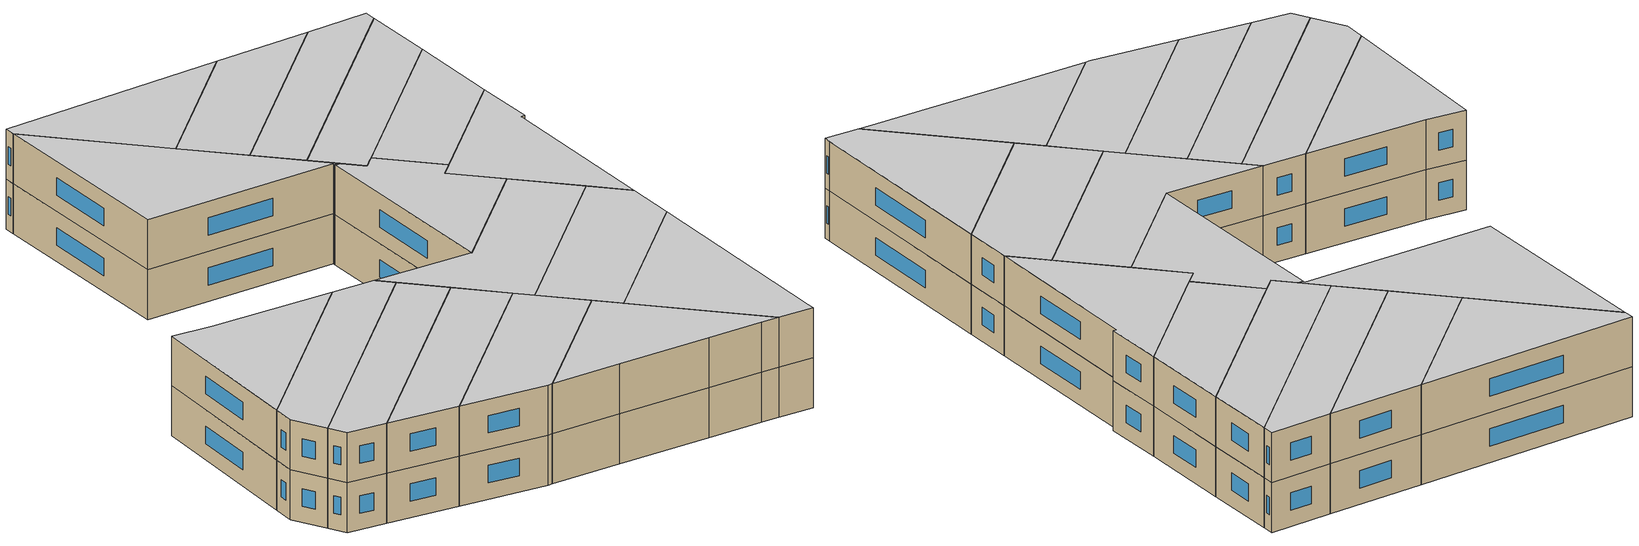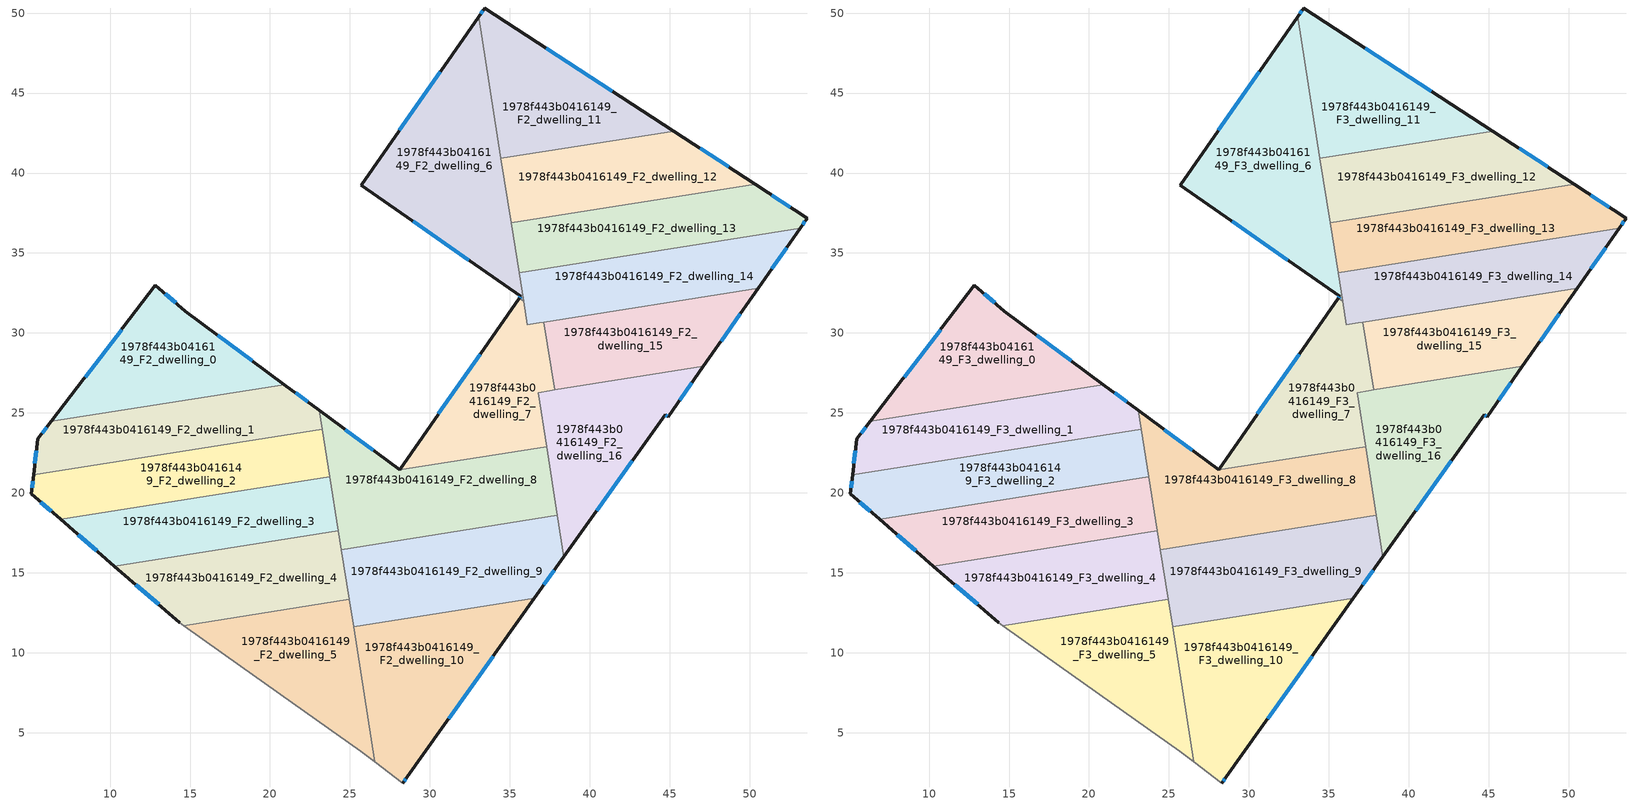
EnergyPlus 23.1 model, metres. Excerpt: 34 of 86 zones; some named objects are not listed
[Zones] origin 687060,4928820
1978f443b0416149_F2_dwelling_0
 floor to 1978f443b0416149_F1_dwelling_0 (EU_floor_Construction): 20.9,26.77 6.32,24.47 12.84,32.97 14.71,31.35 z6
 wall outside (EU_wall_Construction): 20.9,26.77 14.71,31.35 12.84,32.97 6.32,24.47 z6:9
 wall to 1978f443b0416149_F2_dwelling_1 (EU_wall_Construction): 6.32,24.47 20.9,26.77 z6:9
 window (EU_Window_Construction): 10.72,30.21 8.44,27.23 / 14.1,31.88 13.45,32.44 / 18.88,28.26 16.72,29.86 z6.98:8.02
1978f443b0416149_F2_dwelling_1
 floor to 1978f443b0416149_F1_dwelling_1 (EU_floor_Construction): 23.08,25.16 23.27,23.97 5.21,21.12 5.48,23.37 6.32,24.47 20.9,26.77 z6
 wall outside (EU_wall_Construction): 23.08,25.16 20.9,26.77 / 6.32,24.47 5.48,23.37 5.21,21.12 z6:9
 wall to 1978f443b0416149_F2_dwelling_2 (EU_wall_Construction): 5.21,21.12 23.27,23.97 z6:9
 wall to 1978f443b0416149_F2_dwelling_8 (EU_wall_Construction): 23.27,23.97 23.08,25.16 z6:9
 window (EU_Window_Construction): 22.37,25.68 21.61,26.25 / 5.39,22.64 5.3,21.85 / 6.04,24.11 5.75,23.73 z6.98:8.02
1978f443b0416149_F2_dwelling_10
 floor to 1978f443b0416149_F1_dwelling_10 (EU_floor_Construction): 36.54,13.4 28.59,2.23 28.31,1.85 26.56,3.17 25.23,11.61 z6
 wall outside (EU_wall_Construction): 28.31,1.85 28.59,2.23 36.54,13.4 z6:9
 wall to 1978f443b0416149_F2_dwelling_9 (EU_wall_Construction): 36.54,13.4 25.23,11.61 z6:9
 wall adiabatic (EU_wall_Construction): 26.56,3.17 28.31,1.85 z6:9
 wall to 1978f443b0416149_F2_dwelling_5 (EU_wall_Construction): 25.23,11.61 26.56,3.17 z6:9
 window (EU_Window_Construction): 31.17,5.86 33.95,9.77 / 28.4,1.98 28.49,2.11 z6.98:8.02
1978f443b0416149_F2_dwelling_11
 floor to 1978f443b0416149_F1_dwelling_11 (EU_floor_Construction): 45.24,42.62 34.45,40.91 33.05,49.77 33.44,50.32 z6
 wall outside (EU_wall_Construction): 45.24,42.62 33.44,50.32 33.05,49.77 z6:9
 wall to 1978f443b0416149_F2_dwelling_12 (EU_wall_Construction): 34.45,40.91 45.24,42.62 z6:9
 wall to 1978f443b0416149_F2_dwelling_6 (EU_wall_Construction): 33.05,49.77 34.45,40.91 z6:9
 window (EU_Window_Construction): 33.31,50.14 33.17,49.95 / 41.4,45.12 37.28,47.82 z6.98:8.02
1978f443b0416149_F2_dwelling_12
 floor to 1978f443b0416149_F1_dwelling_12 (EU_floor_Construction): 50.34,39.3 35.09,36.89 34.45,40.91 45.24,42.62 z6
 wall outside (EU_wall_Construction): 50.34,39.3 45.24,42.62 z6:9
 wall to 1978f443b0416149_F2_dwelling_13 (EU_wall_Construction): 35.09,36.89 50.34,39.3 z6:9
 wall to 1978f443b0416149_F2_dwelling_6 (EU_wall_Construction): 34.45,40.91 35.09,36.89 z6:9
 window (EU_Window_Construction): 48.68,40.38 46.9,41.54 z6.98:8.02
1978f443b0416149_F2_dwelling_13
 floor to 1978f443b0416149_F1_dwelling_13 (EU_floor_Construction): 53.6,37.17 53.17,36.56 35.58,33.78 35.09,36.89 50.34,39.3 z6
 wall outside (EU_wall_Construction): 53.17,36.56 53.6,37.17 50.34,39.3 z6:9
 wall to 1978f443b0416149_F2_dwelling_14 (EU_wall_Construction): 35.58,33.78 53.17,36.56 z6:9
 wall to 1978f443b0416149_F2_dwelling_6 (EU_wall_Construction): 35.09,36.89 35.58,33.78 z6:9
 window (EU_Window_Construction): 52.54,37.86 51.4,38.61 / 53.31,36.76 53.46,36.97 z6.98:8.02
1978f443b0416149_F2_dwelling_14
 floor to 1978f443b0416149_F1_dwelling_14 (EU_floor_Construction): 53.17,36.56 50.52,32.78 36.09,30.5 35.58,33.78 z6
 wall outside (EU_wall_Construction): 50.52,32.78 53.17,36.56 z6:9
 wall to 1978f443b0416149_F2_dwelling_15 (EU_wall_Construction): 37.13,30.67 50.52,32.78 z6:9
 wall to 1978f443b0416149_F2_dwelling_7 (EU_wall_Construction): 35.86,31.98 36.09,30.5 36.83,30.62 / 36.84,30.62 37.13,30.67 z6:9
 wall to 1978f443b0416149_F2_dwelling_6 (EU_wall_Construction): 35.58,33.78 35.86,31.98 z6:9
 window (EU_Window_Construction): 51.38,34.01 52.31,35.33 z6.98:8.02
1978f443b0416149_F2_dwelling_15
 floor to 1978f443b0416149_F1_dwelling_15 (EU_floor_Construction): 50.52,32.78 47.1,27.9 37.8,26.43 37.13,30.67 z6
 wall outside (EU_wall_Construction): 47.1,27.9 50.52,32.78 z6:9
 wall to 1978f443b0416149_F2_dwelling_7 (EU_wall_Construction): 37.13,30.67 37.8,26.43 z6:9
 wall to 1978f443b0416149_F2_dwelling_16 (EU_wall_Construction): 37.8,26.43 47.1,27.9 z6:9
 window (EU_Window_Construction): 48.22,29.49 49.41,31.2 z6.98:8.02
1978f443b0416149_F2_dwelling_16
 floor to 1978f443b0416149_F1_dwelling_16 (EU_floor_Construction): 47.1,27.9 44.9,24.75 44.71,24.88 38.39,16 36.77,26.27 z6
 wall outside (EU_wall_Construction): 38.39,16 44.71,24.88 44.9,24.75 47.1,27.9 z6:9
 wall to 1978f443b0416149_F2_dwelling_8 (EU_wall_Construction): 37.3,22.89 37.98,18.59 z6:9
 wall to 1978f443b0416149_F2_dwelling_7 (EU_wall_Construction): 37.8,26.43 37.51,26.39 / 37.5,26.39 36.77,26.27 37.3,22.89 z6:9
 wall to 1978f443b0416149_F2_dwelling_9 (EU_wall_Construction): 37.98,18.59 38.39,16 z6:9
 window (EU_Window_Construction): 45.61,25.78 46.39,26.88 / 44.77,24.84 44.83,24.79 / 40.44,18.89 42.65,21.99 z6.98:8.02
1978f443b0416149_F2_dwelling_2
 floor to 1978f443b0416149_F1_dwelling_2 (EU_floor_Construction): 23.27,23.97 23.74,21 6.92,18.34 5.08,19.94 5.21,21.12 z6
 wall outside (EU_wall_Construction): 5.21,21.12 5.08,19.94 6.92,18.34 z6:9
 wall to 1978f443b0416149_F2_dwelling_3 (EU_wall_Construction): 6.92,18.34 23.74,21 z6:9
 wall to 1978f443b0416149_F2_dwelling_8 (EU_wall_Construction): 23.74,21 23.27,23.97 z6:9
 window (EU_Window_Construction): 5.17,20.74 5.12,20.32 / 5.67,19.42 6.32,18.86 z6.98:8.02
1978f443b0416149_F2_dwelling_3
 floor to 1978f443b0416149_F1_dwelling_3 (EU_floor_Construction): 23.74,21 24.27,17.64 10.27,15.42 6.92,18.34 z6
 wall outside (EU_wall_Construction): 6.92,18.34 10.27,15.42 z6:9
 wall to 1978f443b0416149_F2_dwelling_4 (EU_wall_Construction): 10.27,15.42 24.27,17.64 z6:9
 wall to 1978f443b0416149_F2_dwelling_8 (EU_wall_Construction): 24.27,17.64 23.74,21 z6:9
 window (EU_Window_Construction): 8.01,17.39 9.18,16.37 z6.98:8.02
1978f443b0416149_F2_dwelling_4
 floor to 1978f443b0416149_F1_dwelling_4 (EU_floor_Construction): 24.27,17.64 24.95,13.34 14.6,11.7 14.37,11.86 10.27,15.42 z6
 wall outside (EU_wall_Construction): 10.27,15.42 14.37,11.86 z6:9
 wall to 1978f443b0416149_F2_dwelling_5 (EU_wall_Construction): 14.6,11.7 24.95,13.34 z6:9
 wall adiabatic (EU_wall_Construction): 14.37,11.86 14.6,11.7 z6:9
 wall to 1978f443b0416149_F2_dwelling_9 (EU_wall_Construction): 24.95,13.34 24.46,16.45 z6:9
 wall to 1978f443b0416149_F2_dwelling_8 (EU_wall_Construction): 24.46,16.45 24.27,17.64 z6:9
 window (EU_Window_Construction): 11.6,14.26 13.03,13.02 z6.98:8.02
1978f443b0416149_F2_dwelling_5
 floor to 1978f443b0416149_F1_dwelling_5 (EU_floor_Construction): 24.95,13.34 26.56,3.17 25.67,3.84 22.89,5.82 18.17,9.16 14.6,11.7 z6
 wall adiabatic (EU_wall_Construction): 14.6,11.7 18.17,9.16 22.89,5.82 25.67,3.84 26.56,3.17 z6:9
 wall to 1978f443b0416149_F2_dwelling_9 (EU_wall_Construction): 25.23,11.61 24.95,13.34 z6:9
1978f443b0416149_F2_dwelling_6
 floor to 1978f443b0416149_F1_dwelling_6 (EU_floor_Construction): 33.05,49.77 35.86,31.98 35.59,32.17 35.68,32.29 25.72,39.24 z6
 wall outside (EU_wall_Construction): 33.05,49.77 25.72,39.24 35.68,32.29 35.59,32.17 z6:9
 wall to 1978f443b0416149_F2_dwelling_7 (EU_wall_Construction): 35.59,32.17 35.86,31.98 z6:9
 window (EU_Window_Construction): 35.65,32.25 35.62,32.21 / 28.95,36.98 32.44,34.55 / 30.66,46.34 28.1,42.66 z6.98:8.02
1978f443b0416149_F2_dwelling_7
 floor to 1978f443b0416149_F1_dwelling_7 (EU_floor_Construction): 37.13,30.67 37.8,26.43 37.51,26.39 36.77,26.27 37.3,22.89 28.11,21.44 35.59,32.17 35.86,31.98 36.09,30.5 36.83,30.62 z6
 wall outside (EU_wall_Construction): 35.59,32.17 28.11,21.44 z6:9
 wall to 1978f443b0416149_F2_dwelling_8 (EU_wall_Construction): 28.11,21.44 37.3,22.89 z6:9
 window (EU_Window_Construction): 33.16,28.68 30.54,24.93 z6.98:8.02
1978f443b0416149_F2_dwelling_8
 floor to 1978f443b0416149_F1_dwelling_8 (EU_floor_Construction): 37.3,22.89 37.98,18.59 24.46,16.45 23.08,25.16 28.11,21.44 z6
 wall outside (EU_wall_Construction): 28.11,21.44 23.08,25.16 z6:9
 wall to 1978f443b0416149_F2_dwelling_9 (EU_wall_Construction): 24.46,16.45 37.98,18.59 z6:9
 window (EU_Window_Construction): 26.47,22.65 24.72,23.95 z6.98:8.02
1978f443b0416149_F2_dwelling_9
 floor to 1978f443b0416149_F1_dwelling_9 (EU_floor_Construction): 37.98,18.59 38.39,16 36.54,13.4 25.23,11.61 24.46,16.45 z6
 wall outside (EU_wall_Construction): 36.54,13.4 38.39,16 z6:9
 window (EU_Window_Construction): 37.14,14.25 37.79,15.16 z6.98:8.02
1978f443b0416149_F3_dwelling_0
 floor to 1978f443b0416149_F2_dwelling_0 (EU_floor_Construction): 20.9,26.77 6.32,24.47 12.84,32.97 14.71,31.35 z9
 wall outside (EU_wall_Construction): 20.9,26.77 14.71,31.35 12.84,32.97 6.32,24.47 z9:12
 wall to 1978f443b0416149_F3_dwelling_1 (EU_wall_Construction): 6.32,24.47 20.9,26.77 z9:12
 window (EU_Window_Construction): 10.72,30.21 8.44,27.23 / 14.1,31.88 13.45,32.44 / 18.88,28.26 16.72,29.86 z9.98:11.02
 ceiling to 1978f443b0416149_F4_dwelling_0 (EU_floor_Construction): 20.9,26.77 14.71,31.35 12.84,32.97 6.32,24.47 z12
1978f443b0416149_F3_dwelling_1
 floor to 1978f443b0416149_F2_dwelling_1 (EU_floor_Construction): 23.08,25.16 23.27,23.97 5.21,21.12 5.48,23.37 6.32,24.47 20.9,26.77 z9
 wall outside (EU_wall_Construction): 23.08,25.16 20.9,26.77 / 6.32,24.47 5.48,23.37 5.21,21.12 z9:12
 wall to 1978f443b0416149_F3_dwelling_2 (EU_wall_Construction): 5.21,21.12 23.27,23.97 z9:12
 wall to 1978f443b0416149_F3_dwelling_8 (EU_wall_Construction): 23.27,23.97 23.08,25.16 z9:12
 window (EU_Window_Construction): 22.37,25.68 21.61,26.25 / 5.39,22.64 5.3,21.85 / 6.04,24.11 5.75,23.73 z9.98:11.02
 ceiling to 1978f443b0416149_F4_dwelling_1 (EU_floor_Construction): 23.27,23.97 23.08,25.16 20.9,26.77 6.32,24.47 5.48,23.37 5.21,21.12 z12
1978f443b0416149_F3_dwelling_10
 floor to 1978f443b0416149_F2_dwelling_10 (EU_floor_Construction): 36.54,13.4 28.59,2.23 28.31,1.85 26.56,3.17 25.23,11.61 z9
 wall outside (EU_wall_Construction): 28.31,1.85 28.59,2.23 36.54,13.4 z9:12
 wall to 1978f443b0416149_F3_dwelling_9 (EU_wall_Construction): 36.54,13.4 25.23,11.61 z9:12
 wall adiabatic (EU_wall_Construction): 26.56,3.17 28.31,1.85 z9:12
 wall to 1978f443b0416149_F3_dwelling_5 (EU_wall_Construction): 25.23,11.61 26.56,3.17 z9:12
 window (EU_Window_Construction): 31.17,5.86 33.95,9.77 / 28.4,1.98 28.49,2.11 z9.98:11.02
 ceiling to 1978f443b0416149_F4_dwelling_10 (EU_floor_Construction): 28.59,2.23 36.54,13.4 25.23,11.61 26.56,3.17 28.31,1.85 z12
1978f443b0416149_F3_dwelling_11
 floor to 1978f443b0416149_F2_dwelling_11 (EU_floor_Construction): 45.24,42.62 34.45,40.91 33.05,49.77 33.44,50.32 z9
 wall outside (EU_wall_Construction): 45.24,42.62 33.44,50.32 33.05,49.77 z9:12
 wall to 1978f443b0416149_F3_dwelling_12 (EU_wall_Construction): 34.45,40.91 45.24,42.62 z9:12
 wall to 1978f443b0416149_F3_dwelling_6 (EU_wall_Construction): 33.05,49.77 34.45,40.91 z9:12
 window (EU_Window_Construction): 33.31,50.14 33.17,49.95 / 41.4,45.12 37.28,47.82 z9.98:11.02
 ceiling to 1978f443b0416149_F4_dwelling_11 (EU_floor_Construction): 45.24,42.62 33.44,50.32 33.05,49.77 34.45,40.91 z12
1978f443b0416149_F3_dwelling_12
 floor to 1978f443b0416149_F2_dwelling_12 (EU_floor_Construction): 50.34,39.3 35.09,36.89 34.45,40.91 45.24,42.62 z9
 wall outside (EU_wall_Construction): 50.34,39.3 45.24,42.62 z9:12
 wall to 1978f443b0416149_F3_dwelling_13 (EU_wall_Construction): 35.09,36.89 50.34,39.3 z9:12
 wall to 1978f443b0416149_F3_dwelling_6 (EU_wall_Construction): 34.45,40.91 35.09,36.89 z9:12
 window (EU_Window_Construction): 48.68,40.38 46.9,41.54 z9.98:11.02
 ceiling to 1978f443b0416149_F4_dwelling_12 (EU_floor_Construction): 50.34,39.3 45.24,42.62 34.45,40.91 35.09,36.89 z12
1978f443b0416149_F3_dwelling_13
 floor to 1978f443b0416149_F2_dwelling_13 (EU_floor_Construction): 53.6,37.17 53.17,36.56 35.58,33.78 35.09,36.89 50.34,39.3 z9
 wall outside (EU_wall_Construction): 53.17,36.56 53.6,37.17 50.34,39.3 z9:12
 wall to 1978f443b0416149_F3_dwelling_14 (EU_wall_Construction): 35.58,33.78 53.17,36.56 z9:12
 wall to 1978f443b0416149_F3_dwelling_6 (EU_wall_Construction): 35.09,36.89 35.58,33.78 z9:12
 window (EU_Window_Construction): 52.54,37.86 51.4,38.61 / 53.31,36.76 53.46,36.97 z9.98:11.02
 ceiling to 1978f443b0416149_F4_dwelling_13 (EU_floor_Construction): 53.17,36.56 53.6,37.17 50.34,39.3 35.09,36.89 35.58,33.78 z12
1978f443b0416149_F3_dwelling_14
 floor to 1978f443b0416149_F2_dwelling_14 (EU_floor_Construction): 53.17,36.56 50.52,32.78 36.09,30.5 35.58,33.78 z9
 wall outside (EU_wall_Construction): 50.52,32.78 53.17,36.56 z9:12
 wall to 1978f443b0416149_F3_dwelling_15 (EU_wall_Construction): 37.13,30.67 50.52,32.78 z9:12
 wall to 1978f443b0416149_F3_dwelling_7 (EU_wall_Construction): 35.86,31.98 36.09,30.5 36.83,30.62 / 36.84,30.62 37.13,30.67 z9:12
 wall to 1978f443b0416149_F3_dwelling_6 (EU_wall_Construction): 35.58,33.78 35.86,31.98 z9:12
 window (EU_Window_Construction): 51.38,34.01 52.31,35.33 z9.98:11.02
 ceiling to 1978f443b0416149_F4_dwelling_14 (EU_floor_Construction): 50.52,32.78 53.17,36.56 35.58,33.78 36.09,30.5 z12
1978f443b0416149_F3_dwelling_15
 floor to 1978f443b0416149_F2_dwelling_15 (EU_floor_Construction): 50.52,32.78 47.1,27.9 37.8,26.43 37.13,30.67 z9
 wall outside (EU_wall_Construction): 47.1,27.9 50.52,32.78 z9:12
 wall to 1978f443b0416149_F3_dwelling_7 (EU_wall_Construction): 37.13,30.67 37.8,26.43 z9:12
 wall to 1978f443b0416149_F3_dwelling_16 (EU_wall_Construction): 37.8,26.43 47.1,27.9 z9:12
 window (EU_Window_Construction): 48.22,29.49 49.41,31.2 z9.98:11.02
 ceiling to 1978f443b0416149_F4_dwelling_15 (EU_floor_Construction): 47.1,27.9 50.52,32.78 37.13,30.67 37.8,26.43 z12
1978f443b0416149_F3_dwelling_16
 floor to 1978f443b0416149_F2_dwelling_16 (EU_floor_Construction): 47.1,27.9 44.9,24.75 44.71,24.88 38.39,16 36.77,26.27 z9
 wall outside (EU_wall_Construction): 38.39,16 44.71,24.88 44.9,24.75 47.1,27.9 z9:12
 wall to 1978f443b0416149_F3_dwelling_8 (EU_wall_Construction): 37.3,22.89 37.98,18.59 z9:12
 wall to 1978f443b0416149_F3_dwelling_7 (EU_wall_Construction): 37.8,26.43 37.51,26.39 / 37.5,26.39 36.77,26.27 37.3,22.89 z9:12
 wall to 1978f443b0416149_F3_dwelling_9 (EU_wall_Construction): 37.98,18.59 38.39,16 z9:12
 window (EU_Window_Construction): 45.61,25.78 46.39,26.88 / 44.77,24.84 44.83,24.79 / 40.44,18.89 42.65,21.99 z9.98:11.02
 ceiling to 1978f443b0416149_F4_dwelling_16 (EU_floor_Construction): 38.39,16 44.71,24.88 44.9,24.75 47.1,27.9 36.77,26.27 z12
1978f443b0416149_F3_dwelling_2
 floor to 1978f443b0416149_F2_dwelling_2 (EU_floor_Construction): 23.27,23.97 23.74,21 6.92,18.34 5.08,19.94 5.21,21.12 z9
 wall outside (EU_wall_Construction): 5.21,21.12 5.08,19.94 6.92,18.34 z9:12
 wall to 1978f443b0416149_F3_dwelling_3 (EU_wall_Construction): 6.92,18.34 23.74,21 z9:12
 wall to 1978f443b0416149_F3_dwelling_8 (EU_wall_Construction): 23.74,21 23.27,23.97 z9:12
 window (EU_Window_Construction): 5.17,20.74 5.12,20.32 / 5.67,19.42 6.32,18.86 z9.98:11.02
 ceiling to 1978f443b0416149_F4_dwelling_2 (EU_floor_Construction): 23.74,21 23.27,23.97 5.21,21.12 5.08,19.94 6.92,18.34 z12
1978f443b0416149_F3_dwelling_3
 floor to 1978f443b0416149_F2_dwelling_3 (EU_floor_Construction): 23.74,21 24.27,17.64 10.27,15.42 6.92,18.34 z9
 wall outside (EU_wall_Construction): 6.92,18.34 10.27,15.42 z9:12
 wall to 1978f443b0416149_F3_dwelling_4 (EU_wall_Construction): 10.27,15.42 24.27,17.64 z9:12
 wall to 1978f443b0416149_F3_dwelling_8 (EU_wall_Construction): 24.27,17.64 23.74,21 z9:12
 window (EU_Window_Construction): 8.01,17.39 9.18,16.37 z9.98:11.02
 ceiling to 1978f443b0416149_F4_dwelling_3 (EU_floor_Construction): 24.27,17.64 23.74,21 6.92,18.34 10.27,15.42 z12
1978f443b0416149_F3_dwelling_4
 floor to 1978f443b0416149_F2_dwelling_4 (EU_floor_Construction): 24.27,17.64 24.95,13.34 14.6,11.7 14.37,11.86 10.27,15.42 z9
 wall outside (EU_wall_Construction): 10.27,15.42 14.37,11.86 z9:12
 wall to 1978f443b0416149_F3_dwelling_5 (EU_wall_Construction): 14.6,11.7 24.95,13.34 z9:12
 wall adiabatic (EU_wall_Construction): 14.37,11.86 14.6,11.7 z9:12
 wall to 1978f443b0416149_F3_dwelling_9 (EU_wall_Construction): 24.95,13.34 24.46,16.45 z9:12
 wall to 1978f443b0416149_F3_dwelling_8 (EU_wall_Construction): 24.46,16.45 24.27,17.64 z9:12
 window (EU_Window_Construction): 11.6,14.26 13.03,13.02 z9.98:11.02
 ceiling to 1978f443b0416149_F4_dwelling_4 (EU_floor_Construction): 24.95,13.34 24.27,17.64 10.27,15.42 14.37,11.86 14.6,11.7 z12
1978f443b0416149_F3_dwelling_5
 floor to 1978f443b0416149_F2_dwelling_5 (EU_floor_Construction): 24.95,13.34 26.56,3.17 25.67,3.84 22.89,5.82 18.17,9.16 14.6,11.7 z9
 wall adiabatic (EU_wall_Construction): 14.6,11.7 18.17,9.16 22.89,5.82 25.67,3.84 26.56,3.17 z9:12
 wall to 1978f443b0416149_F3_dwelling_9 (EU_wall_Construction): 25.23,11.61 24.95,13.34 z9:12
 ceiling to 1978f443b0416149_F4_dwelling_5 (EU_floor_Construction): 26.56,3.17 24.95,13.34 14.6,11.7 18.17,9.16 22.89,5.82 25.67,3.84 z12
1978f443b0416149_F3_dwelling_6
 floor to 1978f443b0416149_F2_dwelling_6 (EU_floor_Construction): 33.05,49.77 35.86,31.98 35.59,32.17 35.68,32.29 25.72,39.24 z9
 wall outside (EU_wall_Construction): 33.05,49.77 25.72,39.24 35.68,32.29 35.59,32.17 z9:12
 wall to 1978f443b0416149_F3_dwelling_7 (EU_wall_Construction): 35.59,32.17 35.86,31.98 z9:12
 window (EU_Window_Construction): 35.65,32.25 35.62,32.21 / 28.95,36.98 32.44,34.55 / 30.66,46.34 28.1,42.66 z9.98:11.02
 ceiling to 1978f443b0416149_F4_dwelling_6 (EU_floor_Construction): 35.86,31.98 33.05,49.77 25.72,39.24 35.68,32.29 35.59,32.17 z12
1978f443b0416149_F3_dwelling_7
 floor to 1978f443b0416149_F2_dwelling_7 (EU_floor_Construction): 37.13,30.67 37.8,26.43 37.51,26.39 36.77,26.27 37.3,22.89 28.11,21.44 35.59,32.17 35.86,31.98 36.09,30.5 36.83,30.62 z9
 wall outside (EU_wall_Construction): 35.59,32.17 28.11,21.44 z9:12
 wall to 1978f443b0416149_F3_dwelling_8 (EU_wall_Construction): 28.11,21.44 37.3,22.89 z9:12
 window (EU_Window_Construction): 33.16,28.68 30.54,24.93 z9.98:11.02
 ceiling to 1978f443b0416149_F4_dwelling_7 (EU_floor_Construction): 37.3,22.89 36.77,26.27 37.51,26.39 37.8,26.43 37.13,30.67 36.83,30.62 36.09,30.5 35.86,31.98 35.59,32.17 28.11,21.44 z12
1978f443b0416149_F3_dwelling_8
 floor to 1978f443b0416149_F2_dwelling_8 (EU_floor_Construction): 37.3,22.89 37.98,18.59 24.46,16.45 23.08,25.16 28.11,21.44 z9
 wall outside (EU_wall_Construction): 28.11,21.44 23.08,25.16 z9:12
 wall to 1978f443b0416149_F3_dwelling_9 (EU_wall_Construction): 24.46,16.45 37.98,18.59 z9:12
 window (EU_Window_Construction): 26.47,22.65 24.72,23.95 z9.98:11.02
 ceiling to 1978f443b0416149_F4_dwelling_8 (EU_floor_Construction): 37.98,18.59 37.3,22.89 28.11,21.44 23.08,25.16 24.46,16.45 z12
1978f443b0416149_F3_dwelling_9
 floor to 1978f443b0416149_F2_dwelling_9 (EU_floor_Construction): 37.98,18.59 38.39,16 36.54,13.4 25.23,11.61 24.46,16.45 z9
 wall outside (EU_wall_Construction): 36.54,13.4 38.39,16 z9:12
 window (EU_Window_Construction): 37.14,14.25 37.79,15.16 z9.98:11.02
 ceiling to 1978f443b0416149_F4_dwelling_9 (EU_floor_Construction): 36.54,13.4 38.39,16 37.98,18.59 24.46,16.45 25.23,11.61 z12
[Building]
EU S2 Campaign: North Axis=0; Terrain=City; Solar Distribution=FullExterior
[Site:Location]
Bologna: Latitude=44.5; Longitude=11.25; Time Zone=1; Elevation=37
[SizingPeriod:WeatherFileDays]
AnnualSizingPeriod: Begin Month=1; Begin Day of Month=1; End Month=12; End Day of Month=31; Day of Week for Start Day=Monday; Use Weather File Daylight Saving Period=No; Use Weather File Rain and Snow Indicators=No
[MATERIAL]
EU_InternalMass_Material: Roughness=MediumRough; Thickness=0.1; Conductivity=1; Density=1800; Specific Heat=900; Thermal Absorptance=0.9; Solar Absorptance=0.7; Visible Absorptance=0.7
[MATERIAL:NOMASS] Roughness=MediumRough; Thermal Absorptance=0.9; Solar Absorptance=0.7; Visible Absorptance=0.7
Name | Thermal Resistance
EU_wall_NoMass | 0.905828
EU_floor_NoMass | 0.67114
[WINDOWMATERIAL:SIMPLEGLAZINGSYSTEM]
EU_Window_SimpleGlazing: UFactor=4.52486; Solar Heat Gain Coefficient=0.85; Visible Transmittance=0.85
[CONSTRUCTION]
EU_wall_Construction: EU_wall_NoMass
EU_floor_Construction: EU_floor_NoMass
EU_Window_Construction: EU_Window_SimpleGlazing
EU_InternalMass_Construction: EU_InternalMass_Material
[ZONE] Type=1; Multiplier=1; Ceiling Height=autocalculate; Floor Area=autocalculate; Part of Total Floor Area=Yes
Name | Volume
1978f443b0416149_F2_dwelling_0; 1978f443b0416149_F3_dwelling_0; 1978f443b0416149_F2_dwelling_11; 1978f443b0416149_F3_dwelling_11 | 161.229
1978f443b0416149_F2_dwelling_1; 1978f443b0416149_F3_dwelling_1; 1978f443b0416149_F2_dwelling_16; 1978f443b0416149_F3_dwelling_16 | 161.221
1978f443b0416149_F2_dwelling_10; 1978f443b0416149_F3_dwelling_10 | 193.496
1978f443b0416149_F2_dwelling_12; 1978f443b0416149_F3_dwelling_12 | 161.226
1978f443b0416149_F2_dwelling_13; 1978f443b0416149_F3_dwelling_13; 1978f443b0416149_F2_dwelling_14; 1978f443b0416149_F3_dwelling_14 | 161.257
1978f443b0416149_F2_dwelling_15; 1978f443b0416149_F3_dwelling_15 | 147.734
1978f443b0416149_F2_dwelling_2; 1978f443b0416149_F3_dwelling_2 | 162.883
1978f443b0416149_F2_dwelling_3; 1978f443b0416149_F3_dwelling_3 | 159.631
1978f443b0416149_F2_dwelling_4; 1978f443b0416149_F3_dwelling_4 | 161.227
1978f443b0416149_F2_dwelling_5; 1978f443b0416149_F3_dwelling_5 | 161.262
1978f443b0416149_F2_dwelling_6; 1978f443b0416149_F3_dwelling_6 | 237.422
1978f443b0416149_F2_dwelling_7; 1978f443b0416149_F3_dwelling_7 | 148.396
1978f443b0416149_F2_dwelling_8; 1978f443b0416149_F3_dwelling_8 | 208.181
1978f443b0416149_F2_dwelling_9; 1978f443b0416149_F3_dwelling_9 | 193.497
[INTERNALMASS] Construction=EU_InternalMass_Construction
Name | Zone or ZoneList | Surface Area
1978f443b0416149_F2_dwelling_0_EU_InternalMass | 1978f443b0416149_F2_dwelling_0 | 53.7431
1978f443b0416149_F2_dwelling_1_EU_InternalMass | 1978f443b0416149_F2_dwelling_1 | 53.7386
1978f443b0416149_F2_dwelling_2_EU_InternalMass | 1978f443b0416149_F2_dwelling_2 | 54.2943
1978f443b0416149_F2_dwelling_3_EU_InternalMass | 1978f443b0416149_F2_dwelling_3 | 53.2098
1978f443b0416149_F2_dwelling_4_EU_InternalMass | 1978f443b0416149_F2_dwelling_4 | 53.7427
1978f443b0416149_F2_dwelling_5_EU_InternalMass | 1978f443b0416149_F2_dwelling_5 | 53.7495
1978f443b0416149_F2_dwelling_6_EU_InternalMass | 1978f443b0416149_F2_dwelling_6 | 79.1383
1978f443b0416149_F2_dwelling_7_EU_InternalMass | 1978f443b0416149_F2_dwelling_7 | 49.4657
1978f443b0416149_F2_dwelling_8_EU_InternalMass | 1978f443b0416149_F2_dwelling_8 | 69.3966
1978f443b0416149_F2_dwelling_9_EU_InternalMass | 1978f443b0416149_F2_dwelling_9 | 64.4987
1978f443b0416149_F2_dwelling_10_EU_InternalMass | 1978f443b0416149_F2_dwelling_10 | 64.4982
1978f443b0416149_F2_dwelling_11_EU_InternalMass | 1978f443b0416149_F2_dwelling_11 | 53.7467
1978f443b0416149_F2_dwelling_12_EU_InternalMass | 1978f443b0416149_F2_dwelling_12 | 53.7419
1978f443b0416149_F2_dwelling_13_EU_InternalMass | 1978f443b0416149_F2_dwelling_13 | 53.7525
1978f443b0416149_F2_dwelling_14_EU_InternalMass | 1978f443b0416149_F2_dwelling_14 | 53.7523
1978f443b0416149_F2_dwelling_15_EU_InternalMass | 1978f443b0416149_F2_dwelling_15 | 49.2441
1978f443b0416149_F2_dwelling_16_EU_InternalMass | 1978f443b0416149_F2_dwelling_16 | 53.7417
1978f443b0416149_F3_dwelling_0_EU_InternalMass | 1978f443b0416149_F3_dwelling_0 | 53.7431
1978f443b0416149_F3_dwelling_1_EU_InternalMass | 1978f443b0416149_F3_dwelling_1 | 53.7386
1978f443b0416149_F3_dwelling_2_EU_InternalMass | 1978f443b0416149_F3_dwelling_2 | 54.2943
1978f443b0416149_F3_dwelling_3_EU_InternalMass | 1978f443b0416149_F3_dwelling_3 | 53.2098
1978f443b0416149_F3_dwelling_4_EU_InternalMass | 1978f443b0416149_F3_dwelling_4 | 53.7427
1978f443b0416149_F3_dwelling_5_EU_InternalMass | 1978f443b0416149_F3_dwelling_5 | 53.7495
1978f443b0416149_F3_dwelling_6_EU_InternalMass | 1978f443b0416149_F3_dwelling_6 | 79.1383
1978f443b0416149_F3_dwelling_7_EU_InternalMass | 1978f443b0416149_F3_dwelling_7 | 49.4657
1978f443b0416149_F3_dwelling_8_EU_InternalMass | 1978f443b0416149_F3_dwelling_8 | 69.3966
1978f443b0416149_F3_dwelling_9_EU_InternalMass | 1978f443b0416149_F3_dwelling_9 | 64.4987
1978f443b0416149_F3_dwelling_10_EU_InternalMass | 1978f443b0416149_F3_dwelling_10 | 64.4982
1978f443b0416149_F3_dwelling_11_EU_InternalMass | 1978f443b0416149_F3_dwelling_11 | 53.7467
1978f443b0416149_F3_dwelling_12_EU_InternalMass | 1978f443b0416149_F3_dwelling_12 | 53.7419
1978f443b0416149_F3_dwelling_13_EU_InternalMass | 1978f443b0416149_F3_dwelling_13 | 53.7525
1978f443b0416149_F3_dwelling_14_EU_InternalMass | 1978f443b0416149_F3_dwelling_14 | 53.7523
1978f443b0416149_F3_dwelling_15_EU_InternalMass | 1978f443b0416149_F3_dwelling_15 | 49.2441
1978f443b0416149_F3_dwelling_16_EU_InternalMass | 1978f443b0416149_F3_dwelling_16 | 53.7417
[OTHEREQUIPMENT] Fuel Type=Electricity; Design Level Calculation Method=Watts/Area; Power per Zone Floor Area=1; Fraction Latent=0; Fraction Radiant=0; Fraction Lost=0; Carbon Dioxide Generation Rate=0; EndUse Subcategory=EU_Step8_InternalGains
Name | Zone or ZoneList or Space or SpaceList | Schedule
EU_Step8_InternalGain_1978f443b0416149_F2_dwelling_0_f000 | 1978f443b0416149_F2_dwelling_0 | EU_Step8_GainSchedule_1978f443b0416149_F2_dwelling_0_f000
EU_Step8_InternalGain_1978f443b0416149_F2_dwelling_1_f000 | 1978f443b0416149_F2_dwelling_1 | EU_Step8_GainSchedule_1978f443b0416149_F2_dwelling_1_f000
EU_Step8_InternalGain_1978f443b0416149_F2_dwelling_2_f000 | 1978f443b0416149_F2_dwelling_2 | EU_Step8_GainSchedule_1978f443b0416149_F2_dwelling_2_f000
EU_Step8_InternalGain_1978f443b0416149_F2_dwelling_3_f000 | 1978f443b0416149_F2_dwelling_3 | EU_Step8_GainSchedule_1978f443b0416149_F2_dwelling_3_f000
EU_Step8_InternalGain_1978f443b0416149_F2_dwelling_4_f000 | 1978f443b0416149_F2_dwelling_4 | EU_Step8_GainSchedule_1978f443b0416149_F2_dwelling_4_f000
EU_Step8_InternalGain_1978f443b0416149_F2_dwelling_5_f000 | 1978f443b0416149_F2_dwelling_5 | EU_Step8_GainSchedule_1978f443b0416149_F2_dwelling_5_f000
EU_Step8_InternalGain_1978f443b0416149_F2_dwelling_6_f000 | 1978f443b0416149_F2_dwelling_6 | EU_Step8_GainSchedule_1978f443b0416149_F2_dwelling_6_f000
EU_Step8_InternalGain_1978f443b0416149_F2_dwelling_7_f000 | 1978f443b0416149_F2_dwelling_7 | EU_Step8_GainSchedule_1978f443b0416149_F2_dwelling_7_f000
EU_Step8_InternalGain_1978f443b0416149_F2_dwelling_8_f000 | 1978f443b0416149_F2_dwelling_8 | EU_Step8_GainSchedule_1978f443b0416149_F2_dwelling_8_f000
EU_Step8_InternalGain_1978f443b0416149_F2_dwelling_9_f000 | 1978f443b0416149_F2_dwelling_9 | EU_Step8_GainSchedule_1978f443b0416149_F2_dwelling_9_f000
EU_Step8_InternalGain_1978f443b0416149_F2_dwelling_10_f000 | 1978f443b0416149_F2_dwelling_10 | EU_Step8_GainSchedule_1978f443b0416149_F2_dwelling_10_f000
EU_Step8_InternalGain_1978f443b0416149_F2_dwelling_11_f000 | 1978f443b0416149_F2_dwelling_11 | EU_Step8_GainSchedule_1978f443b0416149_F2_dwelling_11_f000
EU_Step8_InternalGain_1978f443b0416149_F2_dwelling_12_f000 | 1978f443b0416149_F2_dwelling_12 | EU_Step8_GainSchedule_1978f443b0416149_F2_dwelling_12_f000
EU_Step8_InternalGain_1978f443b0416149_F2_dwelling_13_f000 | 1978f443b0416149_F2_dwelling_13 | EU_Step8_GainSchedule_1978f443b0416149_F2_dwelling_13_f000
EU_Step8_InternalGain_1978f443b0416149_F2_dwelling_14_f000 | 1978f443b0416149_F2_dwelling_14 | EU_Step8_GainSchedule_1978f443b0416149_F2_dwelling_14_f000
EU_Step8_InternalGain_1978f443b0416149_F2_dwelling_15_f000 | 1978f443b0416149_F2_dwelling_15 | EU_Step8_GainSchedule_1978f443b0416149_F2_dwelling_15_f000
EU_Step8_InternalGain_1978f443b0416149_F2_dwelling_16_f000 | 1978f443b0416149_F2_dwelling_16 | EU_Step8_GainSchedule_1978f443b0416149_F2_dwelling_16_f000
EU_Step8_InternalGain_1978f443b0416149_F3_dwelling_0_f000 | 1978f443b0416149_F3_dwelling_0 | EU_Step8_GainSchedule_1978f443b0416149_F3_dwelling_0_f000
EU_Step8_InternalGain_1978f443b0416149_F3_dwelling_1_f000 | 1978f443b0416149_F3_dwelling_1 | EU_Step8_GainSchedule_1978f443b0416149_F3_dwelling_1_f000
EU_Step8_InternalGain_1978f443b0416149_F3_dwelling_2_f000 | 1978f443b0416149_F3_dwelling_2 | EU_Step8_GainSchedule_1978f443b0416149_F3_dwelling_2_f000
EU_Step8_InternalGain_1978f443b0416149_F3_dwelling_3_f000 | 1978f443b0416149_F3_dwelling_3 | EU_Step8_GainSchedule_1978f443b0416149_F3_dwelling_3_f000
EU_Step8_InternalGain_1978f443b0416149_F3_dwelling_4_f000 | 1978f443b0416149_F3_dwelling_4 | EU_Step8_GainSchedule_1978f443b0416149_F3_dwelling_4_f000
EU_Step8_InternalGain_1978f443b0416149_F3_dwelling_5_f000 | 1978f443b0416149_F3_dwelling_5 | EU_Step8_GainSchedule_1978f443b0416149_F3_dwelling_5_f000
EU_Step8_InternalGain_1978f443b0416149_F3_dwelling_6_f000 | 1978f443b0416149_F3_dwelling_6 | EU_Step8_GainSchedule_1978f443b0416149_F3_dwelling_6_f000
EU_Step8_InternalGain_1978f443b0416149_F3_dwelling_7_f000 | 1978f443b0416149_F3_dwelling_7 | EU_Step8_GainSchedule_1978f443b0416149_F3_dwelling_7_f000
EU_Step8_InternalGain_1978f443b0416149_F3_dwelling_8_f000 | 1978f443b0416149_F3_dwelling_8 | EU_Step8_GainSchedule_1978f443b0416149_F3_dwelling_8_f000
EU_Step8_InternalGain_1978f443b0416149_F3_dwelling_9_f000 | 1978f443b0416149_F3_dwelling_9 | EU_Step8_GainSchedule_1978f443b0416149_F3_dwelling_9_f000
EU_Step8_InternalGain_1978f443b0416149_F3_dwelling_10_f000 | 1978f443b0416149_F3_dwelling_10 | EU_Step8_GainSchedule_1978f443b0416149_F3_dwelling_10_f000
EU_Step8_InternalGain_1978f443b0416149_F3_dwelling_11_f000 | 1978f443b0416149_F3_dwelling_11 | EU_Step8_GainSchedule_1978f443b0416149_F3_dwelling_11_f000
EU_Step8_InternalGain_1978f443b0416149_F3_dwelling_12_f000 | 1978f443b0416149_F3_dwelling_12 | EU_Step8_GainSchedule_1978f443b0416149_F3_dwelling_12_f000
EU_Step8_InternalGain_1978f443b0416149_F3_dwelling_13_f000 | 1978f443b0416149_F3_dwelling_13 | EU_Step8_GainSchedule_1978f443b0416149_F3_dwelling_13_f000
EU_Step8_InternalGain_1978f443b0416149_F3_dwelling_14_f000 | 1978f443b0416149_F3_dwelling_14 | EU_Step8_GainSchedule_1978f443b0416149_F3_dwelling_14_f000
EU_Step8_InternalGain_1978f443b0416149_F3_dwelling_15_f000 | 1978f443b0416149_F3_dwelling_15 | EU_Step8_GainSchedule_1978f443b0416149_F3_dwelling_15_f000
EU_Step8_InternalGain_1978f443b0416149_F3_dwelling_16_f000 | 1978f443b0416149_F3_dwelling_16 | EU_Step8_GainSchedule_1978f443b0416149_F3_dwelling_16_f000
[ZONEVENTILATION:DESIGNFLOWRATE] Schedule=EU_AlwaysOn; Design Flow Rate Calculation Method=AirChanges/Hour; Air Changes per Hour=0.73129; Ventilation Type=Natural; Fan Pressure Rise=0; Fan Total Efficiency=1; Constant Term Coefficient=1; Temperature Term Coefficient=0; Velocity Term Coefficient=0; Velocity Squared Term Coefficient=0; Minimum Indoor Temperature=-100; Maximum Indoor Temperature=100; Delta Temperature=-100; Minimum Outdoor Temperature=-100; Maximum Outdoor Temperature=100; Maximum Wind Speed=40
Name | Zone or ZoneList or Space or SpaceList
EU_ConstantAir_1978f443b0416149_F2_dwelling_0 | 1978f443b0416149_F2_dwelling_0
EU_ConstantAir_1978f443b0416149_F2_dwelling_1 | 1978f443b0416149_F2_dwelling_1
EU_ConstantAir_1978f443b0416149_F2_dwelling_2 | 1978f443b0416149_F2_dwelling_2
EU_ConstantAir_1978f443b0416149_F2_dwelling_3 | 1978f443b0416149_F2_dwelling_3
EU_ConstantAir_1978f443b0416149_F2_dwelling_4 | 1978f443b0416149_F2_dwelling_4
EU_ConstantAir_1978f443b0416149_F2_dwelling_5 | 1978f443b0416149_F2_dwelling_5
EU_ConstantAir_1978f443b0416149_F2_dwelling_6 | 1978f443b0416149_F2_dwelling_6
EU_ConstantAir_1978f443b0416149_F2_dwelling_7 | 1978f443b0416149_F2_dwelling_7
EU_ConstantAir_1978f443b0416149_F2_dwelling_8 | 1978f443b0416149_F2_dwelling_8
EU_ConstantAir_1978f443b0416149_F2_dwelling_9 | 1978f443b0416149_F2_dwelling_9
EU_ConstantAir_1978f443b0416149_F2_dwelling_10 | 1978f443b0416149_F2_dwelling_10
EU_ConstantAir_1978f443b0416149_F2_dwelling_11 | 1978f443b0416149_F2_dwelling_11
EU_ConstantAir_1978f443b0416149_F2_dwelling_12 | 1978f443b0416149_F2_dwelling_12
EU_ConstantAir_1978f443b0416149_F2_dwelling_13 | 1978f443b0416149_F2_dwelling_13
EU_ConstantAir_1978f443b0416149_F2_dwelling_14 | 1978f443b0416149_F2_dwelling_14
EU_ConstantAir_1978f443b0416149_F2_dwelling_15 | 1978f443b0416149_F2_dwelling_15
EU_ConstantAir_1978f443b0416149_F2_dwelling_16 | 1978f443b0416149_F2_dwelling_16
EU_ConstantAir_1978f443b0416149_F3_dwelling_0 | 1978f443b0416149_F3_dwelling_0
EU_ConstantAir_1978f443b0416149_F3_dwelling_1 | 1978f443b0416149_F3_dwelling_1
EU_ConstantAir_1978f443b0416149_F3_dwelling_2 | 1978f443b0416149_F3_dwelling_2
EU_ConstantAir_1978f443b0416149_F3_dwelling_3 | 1978f443b0416149_F3_dwelling_3
EU_ConstantAir_1978f443b0416149_F3_dwelling_4 | 1978f443b0416149_F3_dwelling_4
EU_ConstantAir_1978f443b0416149_F3_dwelling_5 | 1978f443b0416149_F3_dwelling_5
EU_ConstantAir_1978f443b0416149_F3_dwelling_6 | 1978f443b0416149_F3_dwelling_6
EU_ConstantAir_1978f443b0416149_F3_dwelling_7 | 1978f443b0416149_F3_dwelling_7
EU_ConstantAir_1978f443b0416149_F3_dwelling_8 | 1978f443b0416149_F3_dwelling_8
EU_ConstantAir_1978f443b0416149_F3_dwelling_9 | 1978f443b0416149_F3_dwelling_9
EU_ConstantAir_1978f443b0416149_F3_dwelling_10 | 1978f443b0416149_F3_dwelling_10
EU_ConstantAir_1978f443b0416149_F3_dwelling_11 | 1978f443b0416149_F3_dwelling_11
EU_ConstantAir_1978f443b0416149_F3_dwelling_12 | 1978f443b0416149_F3_dwelling_12
EU_ConstantAir_1978f443b0416149_F3_dwelling_13 | 1978f443b0416149_F3_dwelling_13
EU_ConstantAir_1978f443b0416149_F3_dwelling_14 | 1978f443b0416149_F3_dwelling_14
EU_ConstantAir_1978f443b0416149_F3_dwelling_15 | 1978f443b0416149_F3_dwelling_15
EU_ConstantAir_1978f443b0416149_F3_dwelling_16 | 1978f443b0416149_F3_dwelling_16
[HVACTEMPLATE:ZONE:IDEALLOADSAIRSYSTEM] System Availability Schedule=EU_AlwaysOn; Maximum Heating Supply Air Temperature=50; Minimum Cooling Supply Air Temperature=13; Maximum Heating Supply Air Humidity Ratio=0.0156; Minimum Cooling Supply Air Humidity Ratio=0.0077; Heating Limit=NoLimit; Cooling Limit=NoLimit; Heating Availability Schedule=EU_AlwaysOn; Cooling Availability Schedule=EU_CoolingOff; Dehumidification Control Type=ConstantSensibleHeatRatio; Cooling Sensible Heat Ratio=0.7; Dehumidification Setpoint=60; Humidification Control Type=None; Humidification Setpoint=30; Outdoor Air Method=None; Outdoor Air Flow Rate per Person=0.00944; Outdoor Air Flow Rate per Zone Floor Area=0; Outdoor Air Flow Rate per Zone=0; Demand Controlled Ventilation Type=None; Outdoor Air Economizer Type=NoEconomizer; Heat Recovery Type=None; Sensible Heat Recovery Effectiveness=0.7; Latent Heat Recovery Effectiveness=0.65
Name | Template Thermostat
1978f443b0416149_F2_dwelling_0 | EU_HeatOnly_1978f443b0416149_F2_dwelling_0
1978f443b0416149_F2_dwelling_1 | EU_HeatOnly_1978f443b0416149_F2_dwelling_1
1978f443b0416149_F2_dwelling_2 | EU_HeatOnly_1978f443b0416149_F2_dwelling_2
1978f443b0416149_F2_dwelling_3 | EU_HeatOnly_1978f443b0416149_F2_dwelling_3
1978f443b0416149_F2_dwelling_4 | EU_HeatOnly_1978f443b0416149_F2_dwelling_4
1978f443b0416149_F2_dwelling_5 | EU_HeatOnly_1978f443b0416149_F2_dwelling_5
1978f443b0416149_F2_dwelling_6 | EU_HeatOnly_1978f443b0416149_F2_dwelling_6
1978f443b0416149_F2_dwelling_7 | EU_HeatOnly_1978f443b0416149_F2_dwelling_7
1978f443b0416149_F2_dwelling_8 | EU_HeatOnly_1978f443b0416149_F2_dwelling_8
1978f443b0416149_F2_dwelling_9 | EU_HeatOnly_1978f443b0416149_F2_dwelling_9
1978f443b0416149_F2_dwelling_10 | EU_HeatOnly_1978f443b0416149_F2_dwelling_10
1978f443b0416149_F2_dwelling_11 | EU_HeatOnly_1978f443b0416149_F2_dwelling_11
1978f443b0416149_F2_dwelling_12 | EU_HeatOnly_1978f443b0416149_F2_dwelling_12
1978f443b0416149_F2_dwelling_13 | EU_HeatOnly_1978f443b0416149_F2_dwelling_13
1978f443b0416149_F2_dwelling_14 | EU_HeatOnly_1978f443b0416149_F2_dwelling_14
1978f443b0416149_F2_dwelling_15 | EU_HeatOnly_1978f443b0416149_F2_dwelling_15
1978f443b0416149_F2_dwelling_16 | EU_HeatOnly_1978f443b0416149_F2_dwelling_16
1978f443b0416149_F3_dwelling_0 | EU_HeatOnly_1978f443b0416149_F3_dwelling_0
1978f443b0416149_F3_dwelling_1 | EU_HeatOnly_1978f443b0416149_F3_dwelling_1
1978f443b0416149_F3_dwelling_2 | EU_HeatOnly_1978f443b0416149_F3_dwelling_2
1978f443b0416149_F3_dwelling_3 | EU_HeatOnly_1978f443b0416149_F3_dwelling_3
1978f443b0416149_F3_dwelling_4 | EU_HeatOnly_1978f443b0416149_F3_dwelling_4
1978f443b0416149_F3_dwelling_5 | EU_HeatOnly_1978f443b0416149_F3_dwelling_5
1978f443b0416149_F3_dwelling_6 | EU_HeatOnly_1978f443b0416149_F3_dwelling_6
1978f443b0416149_F3_dwelling_7 | EU_HeatOnly_1978f443b0416149_F3_dwelling_7
1978f443b0416149_F3_dwelling_8 | EU_HeatOnly_1978f443b0416149_F3_dwelling_8
1978f443b0416149_F3_dwelling_9 | EU_HeatOnly_1978f443b0416149_F3_dwelling_9
1978f443b0416149_F3_dwelling_10 | EU_HeatOnly_1978f443b0416149_F3_dwelling_10
1978f443b0416149_F3_dwelling_11 | EU_HeatOnly_1978f443b0416149_F3_dwelling_11
1978f443b0416149_F3_dwelling_12 | EU_HeatOnly_1978f443b0416149_F3_dwelling_12
1978f443b0416149_F3_dwelling_13 | EU_HeatOnly_1978f443b0416149_F3_dwelling_13
1978f443b0416149_F3_dwelling_14 | EU_HeatOnly_1978f443b0416149_F3_dwelling_14
1978f443b0416149_F3_dwelling_15 | EU_HeatOnly_1978f443b0416149_F3_dwelling_15
1978f443b0416149_F3_dwelling_16 | EU_HeatOnly_1978f443b0416149_F3_dwelling_16
[SIZING:ZONE] Zone Cooling Design Supply Air Temperature Input Method=SupplyAirTemperature; Zone Cooling Design Supply Air Temperature=13; Zone Heating Design Supply Air Temperature Input Method=SupplyAirTemperature; Zone Heating Design Supply Air Temperature=50; Zone Cooling Design Supply Air Humidity Ratio=0.008; Zone Heating Design Supply Air Humidity Ratio=0.008; Cooling Design Air Flow Method=DesignDay; Cooling Design Air Flow Rate=0; Cooling Minimum Air Flow per Zone Floor Area=0.000762; Cooling Minimum Air Flow=0; Cooling Minimum Air Flow Fraction=0.2; Heating Design Air Flow Method=DesignDay; Heating Design Air Flow Rate=0; Heating Maximum Air Flow per Zone Floor Area=0.002032; Heating Maximum Air Flow=0.141576; Heating Maximum Air Flow Fraction=0.3; Account for Dedicated Outdoor Air System=No; Dedicated Outdoor Air System Control Strategy=NeutralSupplyAir; Dedicated Outdoor Air Low Setpoint Temperature for Design=autosize; Dedicated Outdoor Air High Setpoint Temperature for Design=autosize; Zone Load Sizing Method=Sensible Load Only No Latent Load; Zone Latent Cooling Design Supply Air Humidity Ratio Input Method=HumidityRatioDifference; Zone Cooling Design Supply Air Humidity Ratio Difference=0.005; Zone Latent Heating Design Supply Air Humidity Ratio Input Method=HumidityRatioDifference; Zone Humidification Design Supply Air Humidity Ratio Difference=0.005
1978f443b0416149_F2_dwelling_0; 1978f443b0416149_F2_dwelling_1; 1978f443b0416149_F2_dwelling_2; 1978f443b0416149_F2_dwelling_3; 1978f443b0416149_F2_dwelling_4; 1978f443b0416149_F2_dwelling_5; 1978f443b0416149_F2_dwelling_6; 1978f443b0416149_F2_dwelling_7; 1978f443b0416149_F2_dwelling_8; 1978f443b0416149_F2_dwelling_9; 1978f443b0416149_F2_dwelling_10; 1978f443b0416149_F2_dwelling_11; 1978f443b0416149_F2_dwelling_12; 1978f443b0416149_F2_dwelling_13; 1978f443b0416149_F2_dwelling_14; 1978f443b0416149_F2_dwelling_15; 1978f443b0416149_F2_dwelling_16; 1978f443b0416149_F3_dwelling_0; 1978f443b0416149_F3_dwelling_1; 1978f443b0416149_F3_dwelling_2; 1978f443b0416149_F3_dwelling_3; 1978f443b0416149_F3_dwelling_4; 1978f443b0416149_F3_dwelling_5; 1978f443b0416149_F3_dwelling_6; 1978f443b0416149_F3_dwelling_7; 1978f443b0416149_F3_dwelling_8; 1978f443b0416149_F3_dwelling_9; 1978f443b0416149_F3_dwelling_10; 1978f443b0416149_F3_dwelling_11; 1978f443b0416149_F3_dwelling_12; 1978f443b0416149_F3_dwelling_13; 1978f443b0416149_F3_dwelling_14; 1978f443b0416149_F3_dwelling_15; 1978f443b0416149_F3_dwelling_16
[SCHEDULE:CONSTANT]
Name | Hourly Value
EU_AlwaysOn | 1
EU_CoolingOff | 0
[SCHEDULE:FILE] Column Number=1; Rows to Skip at Top=0; Number of Hours of Data=8760; Column Separator=Comma; Interpolate to Timestep=No; Minutes per Item=60; Adjust Schedule for Daylight Savings=Yes
Name | File
EU_Step8_GainSchedule_1978f443b0416149_F2_dwelling_0_f000 | ../../schedules/1978f443b0416149/1978f443b0416149_F2_dwelling_0_f000_gain.csv
EU_Step8_GainSchedule_1978f443b0416149_F2_dwelling_1_f000 | ../../schedules/1978f443b0416149/1978f443b0416149_F2_dwelling_1_f000_gain.csv
EU_Step8_GainSchedule_1978f443b0416149_F2_dwelling_2_f000 | ../../schedules/1978f443b0416149/1978f443b0416149_F2_dwelling_2_f000_gain.csv
EU_Step8_GainSchedule_1978f443b0416149_F2_dwelling_3_f000 | ../../schedules/1978f443b0416149/1978f443b0416149_F2_dwelling_3_f000_gain.csv
EU_Step8_GainSchedule_1978f443b0416149_F2_dwelling_4_f000 | ../../schedules/1978f443b0416149/1978f443b0416149_F2_dwelling_4_f000_gain.csv
EU_Step8_GainSchedule_1978f443b0416149_F2_dwelling_5_f000 | ../../schedules/1978f443b0416149/1978f443b0416149_F2_dwelling_5_f000_gain.csv
EU_Step8_GainSchedule_1978f443b0416149_F2_dwelling_6_f000 | ../../schedules/1978f443b0416149/1978f443b0416149_F2_dwelling_6_f000_gain.csv
EU_Step8_GainSchedule_1978f443b0416149_F2_dwelling_7_f000 | ../../schedules/1978f443b0416149/1978f443b0416149_F2_dwelling_7_f000_gain.csv
EU_Step8_GainSchedule_1978f443b0416149_F2_dwelling_8_f000 | ../../schedules/1978f443b0416149/1978f443b0416149_F2_dwelling_8_f000_gain.csv
EU_Step8_GainSchedule_1978f443b0416149_F2_dwelling_9_f000 | ../../schedules/1978f443b0416149/1978f443b0416149_F2_dwelling_9_f000_gain.csv
EU_Step8_GainSchedule_1978f443b0416149_F2_dwelling_10_f000 | ../../schedules/1978f443b0416149/1978f443b0416149_F2_dwelling_10_f000_gain.csv
EU_Step8_GainSchedule_1978f443b0416149_F2_dwelling_11_f000 | ../../schedules/1978f443b0416149/1978f443b0416149_F2_dwelling_11_f000_gain.csv
EU_Step8_GainSchedule_1978f443b0416149_F2_dwelling_12_f000 | ../../schedules/1978f443b0416149/1978f443b0416149_F2_dwelling_12_f000_gain.csv
EU_Step8_GainSchedule_1978f443b0416149_F2_dwelling_13_f000 | ../../schedules/1978f443b0416149/1978f443b0416149_F2_dwelling_13_f000_gain.csv
EU_Step8_GainSchedule_1978f443b0416149_F2_dwelling_14_f000 | ../../schedules/1978f443b0416149/1978f443b0416149_F2_dwelling_14_f000_gain.csv
EU_Step8_GainSchedule_1978f443b0416149_F2_dwelling_15_f000 | ../../schedules/1978f443b0416149/1978f443b0416149_F2_dwelling_15_f000_gain.csv
EU_Step8_GainSchedule_1978f443b0416149_F2_dwelling_16_f000 | ../../schedules/1978f443b0416149/1978f443b0416149_F2_dwelling_16_f000_gain.csv
EU_Step8_GainSchedule_1978f443b0416149_F3_dwelling_0_f000 | ../../schedules/1978f443b0416149/1978f443b0416149_F3_dwelling_0_f000_gain.csv
EU_Step8_GainSchedule_1978f443b0416149_F3_dwelling_1_f000 | ../../schedules/1978f443b0416149/1978f443b0416149_F3_dwelling_1_f000_gain.csv
EU_Step8_GainSchedule_1978f443b0416149_F3_dwelling_2_f000 | ../../schedules/1978f443b0416149/1978f443b0416149_F3_dwelling_2_f000_gain.csv
EU_Step8_GainSchedule_1978f443b0416149_F3_dwelling_3_f000 | ../../schedules/1978f443b0416149/1978f443b0416149_F3_dwelling_3_f000_gain.csv
EU_Step8_GainSchedule_1978f443b0416149_F3_dwelling_4_f000 | ../../schedules/1978f443b0416149/1978f443b0416149_F3_dwelling_4_f000_gain.csv
EU_Step8_GainSchedule_1978f443b0416149_F3_dwelling_5_f000 | ../../schedules/1978f443b0416149/1978f443b0416149_F3_dwelling_5_f000_gain.csv
EU_Step8_GainSchedule_1978f443b0416149_F3_dwelling_6_f000 | ../../schedules/1978f443b0416149/1978f443b0416149_F3_dwelling_6_f000_gain.csv
EU_Step8_GainSchedule_1978f443b0416149_F3_dwelling_7_f000 | ../../schedules/1978f443b0416149/1978f443b0416149_F3_dwelling_7_f000_gain.csv
EU_Step8_GainSchedule_1978f443b0416149_F3_dwelling_8_f000 | ../../schedules/1978f443b0416149/1978f443b0416149_F3_dwelling_8_f000_gain.csv
EU_Step8_GainSchedule_1978f443b0416149_F3_dwelling_9_f000 | ../../schedules/1978f443b0416149/1978f443b0416149_F3_dwelling_9_f000_gain.csv
EU_Step8_GainSchedule_1978f443b0416149_F3_dwelling_10_f000 | ../../schedules/1978f443b0416149/1978f443b0416149_F3_dwelling_10_f000_gain.csv
EU_Step8_GainSchedule_1978f443b0416149_F3_dwelling_11_f000 | ../../schedules/1978f443b0416149/1978f443b0416149_F3_dwelling_11_f000_gain.csv
EU_Step8_GainSchedule_1978f443b0416149_F3_dwelling_12_f000 | ../../schedules/1978f443b0416149/1978f443b0416149_F3_dwelling_12_f000_gain.csv
EU_Step8_GainSchedule_1978f443b0416149_F3_dwelling_13_f000 | ../../schedules/1978f443b0416149/1978f443b0416149_F3_dwelling_13_f000_gain.csv
EU_Step8_GainSchedule_1978f443b0416149_F3_dwelling_14_f000 | ../../schedules/1978f443b0416149/1978f443b0416149_F3_dwelling_14_f000_gain.csv
EU_Step8_GainSchedule_1978f443b0416149_F3_dwelling_15_f000 | ../../schedules/1978f443b0416149/1978f443b0416149_F3_dwelling_15_f000_gain.csv
EU_Step8_GainSchedule_1978f443b0416149_F3_dwelling_16_f000 | ../../schedules/1978f443b0416149/1978f443b0416149_F3_dwelling_16_f000_gain.csv
